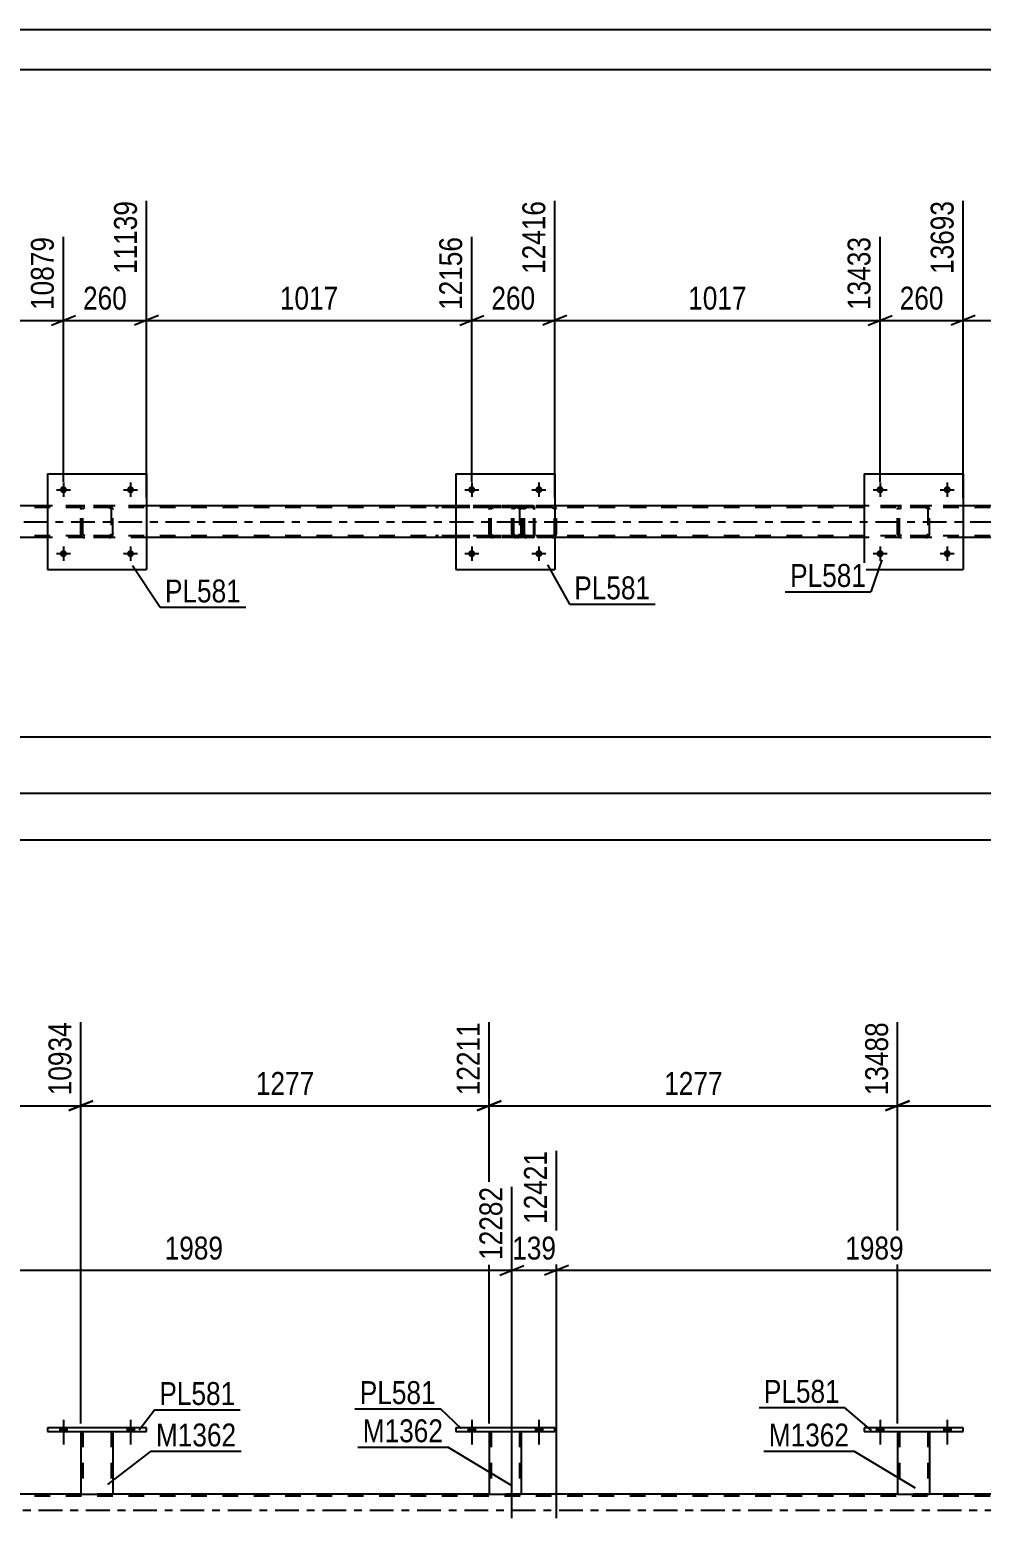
# Model space of a CAD drawing. Header units: millimetres. Extents: x -48 to 793, y -409 to 185.
# Drawn here: x 431 to 550, y -1 to 185.1 of the extents above; entities that cross this region are included whole.
import ezdxf

# ---------------------------------------------------------------- set-up
doc = ezdxf.new("R2010")
doc.units = ezdxf.units.MM
doc.linetypes.add('DXK_LINE_DOT2', pattern=[3.9198, 1.9599, -1.9599])
doc.linetypes.add('DXK_LINE_DOT3', pattern=[5.9187, 2.979, -0.9799, 0.9799, -0.9799])
doc.styles.add('Arial Narrow', font='ARIALN.TTF', dxfattribs={"height": 0.2})

# ---------------------------------------------------------------- blocks, each defined once
blk = doc.blocks.new('Unknown-122568784-1133 - 17325')
at = {"color": 5, "linetype": 'Continuous'}
for p, q in [((793.49, 185.13), (-47.51, 185.13)), ((788.49, 180.13), (-42.51, 180.13))]:
    blk.add_line(p, q, dxfattribs=at)
blk = doc.blocks.new('Part-122568784-3938 - 3869')
at = {"color": 7, "linetype": 'DXK_LINE_DOT2'}
for p, q in [((539.53, 125.14), (539.57, 125.32)), ((539.57, 125.32), (539.53, 125.14)), ((539.53, 122.1), (539.53, 125.14)), ((539.77, 125.14), (539.79, 125.23)), ((539.77, 122.1), (539.77, 125.14)), ((539.79, 125.23), (539.84, 125.31)), ((539.83, 125.58), (540.01, 125.62)), ((540.01, 125.62), (539.83, 125.58)), ((539.84, 125.31), (539.92, 125.36)), ((539.92, 125.36), (540.01, 125.38)), ((543.05, 125.62), (540.01, 125.62)), ((543.05, 125.38), (540.01, 125.38)), ((543.05, 125.62), (543.23, 125.58)), ((543.23, 125.58), (543.05, 125.62)), ((543.05, 125.38), (543.14, 125.36)), ((543.14, 125.36), (543.22, 125.31)), ((543.22, 125.31), (543.27, 125.23)), ((543.27, 125.23), (543.29, 125.14)), ((543.29, 125.14), (543.29, 122.1)), ((543.49, 125.32), (543.53, 125.14)), ((543.53, 125.14), (543.49, 125.32)), ((543.53, 122.1), (543.53, 125.14)), ((539.57, 121.92), (539.53, 122.1)), ((539.53, 122.1), (539.57, 121.92)), ((539.79, 122.01), (539.77, 122.1)), ((539.84, 121.93), (539.79, 122.01)), ((540.01, 121.62), (539.83, 121.66)), ((539.83, 121.66), (540.01, 121.62)), ((539.92, 121.88), (539.84, 121.93)), ((540.01, 121.86), (539.92, 121.88)), ((543.05, 121.86), (540.01, 121.86)), ((543.05, 121.62), (540.01, 121.62)), ((543.14, 121.88), (543.05, 121.86)), ((543.23, 121.66), (543.05, 121.62)), ((543.05, 121.62), (543.23, 121.66)), ((543.22, 121.93), (543.14, 121.88)), ((543.27, 122.01), (543.22, 121.93)), ((543.29, 122.1), (543.27, 122.01)), ((543.53, 122.1), (543.49, 121.92)), ((543.49, 121.92), (543.53, 122.1))]:
    blk.add_line(p, q, dxfattribs=at)
at = {"color": 7, "linetype": 'DXK_LINE_DOT3'}
blk.add_line((541.53, 123.62), (541.53, 123.62), dxfattribs=at)
at = {"color": 7, "linetype": 'DXK_LINE_DOT2'}
for centre, start, end in [((540.01, 125.14), 112.5, 157.5), ((540.01, 125.14), 112.5, 157.5), ((543.05, 125.14), 22.5, 67.5), ((543.05, 125.14), 22.5, 67.5), ((540.01, 122.1), 202.5, 247.5), ((540.01, 122.1), 202.5, 247.5), ((543.05, 122.1), 292.5, 337.5), ((543.05, 122.1), 292.5, 337.5)]:
    blk.add_arc(centre, 0.48, start, end, dxfattribs=at)
blk = doc.blocks.new('Part-122568784-4022 - 3869')
at = {"color": 7, "linetype": 'DXK_LINE_DOT2'}
for p, q in [((700.07, 125.38), (57.33, 125.38)), ((700.07, 125.62), (75.61, 125.62)), ((445.57, 125.62), (433.17, 125.62)), ((496.65, 125.62), (484.25, 125.62)), ((547.73, 125.62), (535.33, 125.62)), ((700.07, 121.86), (57.33, 121.86)), ((445.57, 121.62), (433.17, 121.62)), ((496.65, 121.62), (484.25, 121.62)), ((547.73, 121.62), (535.33, 121.62))]:
    blk.add_line(p, q, dxfattribs=at)
at = {"color": 2, "linetype": 'Continuous'}
for p, q in [((433.17, 125.62), (394.49, 125.62)), ((484.25, 125.62), (445.57, 125.62)), ((535.33, 125.62), (496.65, 125.62)), ((576.3, 125.62), (547.73, 125.62)), ((433.17, 121.62), (394.49, 121.62)), ((484.25, 121.62), (445.57, 121.62)), ((535.33, 121.62), (496.65, 121.62)), ((576.45, 121.62), (547.73, 121.62))]:
    blk.add_line(p, q, dxfattribs=at)
at = {"color": 7, "linetype": 'DXK_LINE_DOT3'}
blk.add_line((57.33, 123.62), (700.07, 123.62), dxfattribs=at)
blk = doc.blocks.new('Part-122568784-4059 - 3869')
at = {"color": 7, "linetype": 'DXK_LINE_DOT2'}
for p, q in [((437.37, 125.14), (437.41, 125.32)), ((437.41, 125.32), (437.37, 125.14)), ((437.37, 122.1), (437.37, 125.14)), ((437.61, 125.14), (437.63, 125.23)), ((437.61, 122.1), (437.61, 125.14)), ((437.63, 125.23), (437.68, 125.31)), ((437.67, 125.58), (437.85, 125.62)), ((437.85, 125.62), (437.67, 125.58)), ((437.68, 125.31), (437.76, 125.36)), ((437.76, 125.36), (437.85, 125.38)), ((440.89, 125.62), (437.85, 125.62)), ((440.89, 125.38), (437.85, 125.38)), ((440.89, 125.62), (441.07, 125.58)), ((441.07, 125.58), (440.89, 125.62)), ((440.89, 125.38), (440.98, 125.36)), ((440.98, 125.36), (441.06, 125.31)), ((441.06, 125.31), (441.11, 125.23)), ((441.11, 125.23), (441.13, 125.14)), ((441.13, 125.14), (441.13, 122.1)), ((441.33, 125.32), (441.37, 125.14)), ((441.37, 125.14), (441.33, 125.32)), ((441.37, 122.1), (441.37, 125.14)), ((437.41, 121.92), (437.37, 122.1)), ((437.37, 122.1), (437.41, 121.92)), ((437.63, 122.01), (437.61, 122.1)), ((437.68, 121.93), (437.63, 122.01)), ((437.85, 121.62), (437.67, 121.66)), ((437.67, 121.66), (437.85, 121.62)), ((437.76, 121.88), (437.68, 121.93)), ((437.85, 121.86), (437.76, 121.88)), ((440.89, 121.86), (437.85, 121.86)), ((440.89, 121.62), (437.85, 121.62)), ((440.98, 121.88), (440.89, 121.86)), ((441.07, 121.66), (440.89, 121.62)), ((440.89, 121.62), (441.07, 121.66)), ((441.06, 121.93), (440.98, 121.88)), ((441.11, 122.01), (441.06, 121.93)), ((441.13, 122.1), (441.11, 122.01)), ((441.37, 122.1), (441.33, 121.92)), ((441.33, 121.92), (441.37, 122.1))]:
    blk.add_line(p, q, dxfattribs=at)
at = {"color": 7, "linetype": 'DXK_LINE_DOT3'}
blk.add_line((439.37, 123.62), (439.37, 123.62), dxfattribs=at)
at = {"color": 7, "linetype": 'DXK_LINE_DOT2'}
for centre, start, end in [((437.85, 125.14), 112.5, 157.5), ((437.85, 125.14), 112.5, 157.5), ((440.89, 125.14), 22.5, 67.5), ((440.89, 125.14), 22.5, 67.5), ((437.85, 122.1), 202.5, 247.5), ((437.85, 122.1), 202.5, 247.5), ((440.89, 122.1), 292.5, 337.5), ((440.89, 122.1), 292.5, 337.5)]:
    blk.add_arc(centre, 0.48, start, end, dxfattribs=at)
blk = doc.blocks.new('Part-122568784-3993 - 3869')
at = {"color": 7, "linetype": 'DXK_LINE_DOT2'}
for p, q in [((493.87, 125.62), (481.72, 125.62)), ((493.87, 125.38), (481.72, 125.38)), ((491.32, 125.32), (491.28, 125.14)), ((491.28, 122.1), (491.28, 125.14)), ((491.53, 125.14), (491.55, 125.23)), ((491.53, 122.1), (491.53, 125.14)), ((491.55, 125.23), (491.6, 125.31)), ((491.78, 125.62), (491.59, 125.58)), ((491.6, 125.31), (491.69, 125.36)), ((491.69, 125.36), (491.78, 125.38)), ((492.6, 125.38), (492.6, 125.62)), ((493.98, 125.58), (493.87, 125.62)), ((493.87, 125.38), (493.92, 125.36)), ((493.92, 125.36), (493.97, 125.31)), ((493.97, 125.31), (494, 125.23)), ((494.06, 125.48), (493.98, 125.58)), ((494, 125.23), (494.01, 125.14)), ((494.01, 122.1), (494.01, 125.14)), ((494.12, 125.32), (494.06, 125.48)), ((494.14, 125.14), (494.12, 125.32)), ((494.14, 122.1), (494.14, 125.14)), ((493.87, 121.86), (481.72, 121.86)), ((493.87, 121.62), (481.72, 121.62)), ((491.28, 122.1), (491.32, 121.92)), ((491.55, 122.01), (491.53, 122.1)), ((491.6, 121.93), (491.55, 122.01)), ((491.59, 121.66), (491.78, 121.62)), ((491.69, 121.88), (491.6, 121.93)), ((491.78, 121.86), (491.69, 121.88)), ((492.6, 121.62), (492.6, 121.86)), ((493.92, 121.88), (493.87, 121.86)), ((493.87, 121.62), (493.98, 121.66)), ((493.97, 121.93), (493.92, 121.88)), ((494, 122.01), (493.97, 121.93)), ((493.98, 121.66), (494.06, 121.76)), ((494.01, 122.1), (494, 122.01)), ((494.06, 121.76), (494.12, 121.92)), ((494.12, 121.92), (494.14, 122.1))]:
    blk.add_line(p, q, dxfattribs=at)
for centre, start, end in [((491.77, 125.13), 111.1941, 156.1506), ((491.77, 122.12), 203.8494, 248.8059)]:
    blk.add_arc(centre, 0.492, start, end, dxfattribs=at)
blk = doc.blocks.new('Part-122568784-4032 - 3869')
at = {"color": 7, "linetype": 'DXK_LINE_DOT2'}
for p, q in [((492.64, 125.32), (492.6, 125.14)), ((492.6, 122.1), (492.6, 125.14)), ((492.85, 125.14), (492.87, 125.23)), ((492.85, 122.1), (492.85, 125.14)), ((492.87, 125.23), (492.93, 125.31)), ((493.11, 125.62), (492.91, 125.58)), ((492.93, 125.31), (493.01, 125.36)), ((493.01, 125.36), (493.11, 125.38)), ((508.1, 125.62), (493.11, 125.62)), ((508.1, 125.38), (493.11, 125.38)), ((496.54, 125.58), (496.34, 125.62)), ((496.34, 125.38), (496.44, 125.36)), ((496.44, 125.36), (496.52, 125.31)), ((496.52, 125.31), (496.58, 125.23)), ((496.58, 125.23), (496.6, 125.14)), ((496.6, 122.1), (496.6, 125.14)), ((496.82, 125.31), (496.81, 125.32)), ((496.85, 125.14), (496.82, 125.31)), ((496.85, 122.1), (496.85, 125.14)), ((492.6, 122.1), (492.64, 121.92)), ((492.87, 122.01), (492.85, 122.1)), ((492.93, 121.93), (492.87, 122.01)), ((492.91, 121.66), (493.11, 121.62)), ((493.01, 121.88), (492.93, 121.93)), ((493.11, 121.86), (493.01, 121.88)), ((508.1, 121.86), (493.11, 121.86)), ((508.1, 121.62), (493.11, 121.62)), ((496.44, 121.88), (496.34, 121.86)), ((496.34, 121.62), (496.54, 121.66)), ((496.52, 121.93), (496.44, 121.88)), ((496.58, 122.01), (496.52, 121.93)), ((496.6, 122.1), (496.58, 122.01)), ((496.81, 121.92), (496.83, 122.01)), ((496.83, 122.01), (496.85, 122.1))]:
    blk.add_line(p, q, dxfattribs=at)
for centre, start, end in [((493.09, 125.12), 110.7583, 155.68), ((496.36, 125.12), 24.32, 69.2417), ((493.09, 122.12), 204.32, 249.2417), ((496.36, 122.12), 290.7583, 335.68)]:
    blk.add_arc(centre, 0.496, start, end, dxfattribs=at)
blk = doc.blocks.new('Part-122568784-4064 - 3869')
at = {"color": 2, "linetype": 'Continuous'}
for p, q in [((433.17, 129.62), (433.17, 117.62)), ((433.17, 129.62), (445.57, 129.62)), ((445.57, 129.62), (445.57, 117.62)), ((433.17, 117.62), (445.57, 117.62))]:
    blk.add_line(p, q, dxfattribs=at)
blk = doc.blocks.new('Part-122568784-4065 - 3869')
at = {"color": 7, "linetype": 'DXK_LINE_DOT2'}
for p, q in [((488.45, 125.14), (488.49, 125.32)), ((488.49, 125.32), (488.45, 125.14)), ((488.45, 122.1), (488.45, 125.14)), ((488.69, 125.14), (488.71, 125.23)), ((488.69, 122.1), (488.69, 125.14)), ((488.71, 125.23), (488.76, 125.31)), ((488.75, 125.58), (488.93, 125.62)), ((488.93, 125.62), (488.75, 125.58)), ((488.76, 125.31), (488.84, 125.36)), ((488.84, 125.36), (488.93, 125.38)), ((491.97, 125.62), (488.93, 125.62)), ((491.97, 125.38), (488.93, 125.38)), ((491.97, 125.62), (492.15, 125.58)), ((492.15, 125.58), (491.97, 125.62)), ((491.97, 125.38), (492.06, 125.36)), ((492.06, 125.36), (492.14, 125.31)), ((492.14, 125.31), (492.19, 125.23)), ((492.19, 125.23), (492.21, 125.14)), ((492.21, 125.14), (492.21, 122.1)), ((492.41, 125.32), (492.45, 125.14)), ((492.45, 125.14), (492.41, 125.32)), ((492.45, 122.1), (492.45, 125.14)), ((488.49, 121.92), (488.45, 122.1)), ((488.45, 122.1), (488.49, 121.92)), ((488.71, 122.01), (488.69, 122.1)), ((488.76, 121.93), (488.71, 122.01)), ((488.93, 121.62), (488.75, 121.66)), ((488.75, 121.66), (488.93, 121.62)), ((488.84, 121.88), (488.76, 121.93)), ((488.93, 121.86), (488.84, 121.88)), ((491.97, 121.86), (488.93, 121.86)), ((491.97, 121.62), (488.93, 121.62)), ((492.06, 121.88), (491.97, 121.86)), ((492.15, 121.66), (491.97, 121.62)), ((491.97, 121.62), (492.15, 121.66)), ((492.14, 121.93), (492.06, 121.88)), ((492.19, 122.01), (492.14, 121.93)), ((492.21, 122.1), (492.19, 122.01)), ((492.45, 122.1), (492.41, 121.92)), ((492.41, 121.92), (492.45, 122.1))]:
    blk.add_line(p, q, dxfattribs=at)
at = {"color": 7, "linetype": 'DXK_LINE_DOT3'}
blk.add_line((490.45, 123.62), (490.45, 123.62), dxfattribs=at)
at = {"color": 7, "linetype": 'DXK_LINE_DOT2'}
for centre, start, end in [((488.93, 125.14), 112.5, 157.5), ((488.93, 125.14), 112.5, 157.5), ((491.97, 125.14), 22.5, 67.5), ((491.97, 125.14), 22.5, 67.5), ((488.93, 122.1), 202.5, 247.5), ((488.93, 122.1), 202.5, 247.5), ((491.97, 122.1), 292.5, 337.5), ((491.97, 122.1), 292.5, 337.5)]:
    blk.add_arc(centre, 0.48, start, end, dxfattribs=at)
blk = doc.blocks.new('Part-122568784-4070 - 3869')
at = {"color": 2, "linetype": 'Continuous'}
for p, q in [((484.25, 129.62), (484.25, 117.62)), ((484.25, 129.62), (496.65, 129.62)), ((496.65, 129.62), (496.65, 117.62)), ((484.25, 117.62), (496.65, 117.62))]:
    blk.add_line(p, q, dxfattribs=at)
blk = doc.blocks.new('Bolt-122568784-4153 - 3869')
at = {"linetype": 'Continuous'}
for points in [[(486.69, 119.62, -1), (485.81, 119.62, -1)], [(495.09, 119.62, -1), (494.21, 119.62, -1)]]:
    blk.add_hatch(color=1, dxfattribs=at).paths.add_polyline_path(points)
at = {"color": 1, "linetype": 'Continuous'}
for p, q in [((485.37, 119.62), (487.13, 119.62)), ((486.25, 120.5), (486.25, 118.74)), ((493.77, 119.62), (495.53, 119.62)), ((494.65, 120.5), (494.65, 118.74))]:
    blk.add_line(p, q, dxfattribs=at)
blk = doc.blocks.new('Part-122568784-4083 - 3869')
at = {"color": 2, "linetype": 'Continuous'}
for p, q in [((535.33, 129.62), (535.33, 117.62)), ((535.33, 129.62), (547.73, 129.62)), ((547.73, 129.62), (547.73, 117.62)), ((535.33, 117.62), (547.73, 117.62))]:
    blk.add_line(p, q, dxfattribs=at)
blk = doc.blocks.new('Bolt-122568784-4109 - 3869')
at = {"linetype": 'Continuous'}
for points in [[(435.61, 119.62, -1), (434.73, 119.62, -1)], [(444.01, 119.62, -1), (443.13, 119.62, -1)]]:
    blk.add_hatch(color=1, dxfattribs=at).paths.add_polyline_path(points)
at = {"color": 1, "linetype": 'Continuous'}
for p, q in [((434.29, 119.62), (436.05, 119.62)), ((435.17, 120.5), (435.17, 118.74)), ((442.69, 119.62), (444.45, 119.62)), ((443.57, 120.5), (443.57, 118.74))]:
    blk.add_line(p, q, dxfattribs=at)
blk = doc.blocks.new('Bolt-122568784-4110 - 3869')
at = {"linetype": 'Continuous'}
for points in [[(435.61, 127.62, -1), (434.73, 127.62, -1)], [(444.01, 127.62, -1), (443.13, 127.62, -1)]]:
    blk.add_hatch(color=1, dxfattribs=at).paths.add_polyline_path(points)
at = {"color": 1, "linetype": 'Continuous'}
for p, q in [((435.17, 128.5), (435.17, 126.74)), ((443.57, 128.5), (443.57, 126.74)), ((434.29, 127.62), (436.05, 127.62)), ((442.69, 127.62), (444.45, 127.62))]:
    blk.add_line(p, q, dxfattribs=at)
blk = doc.blocks.new('Bolt-122568784-4142 - 3869')
at = {"linetype": 'Continuous'}
for points in [[(486.69, 127.62, -1), (485.81, 127.62, -1)], [(495.09, 127.62, -1), (494.21, 127.62, -1)]]:
    blk.add_hatch(color=1, dxfattribs=at).paths.add_polyline_path(points)
at = {"color": 1, "linetype": 'Continuous'}
for p, q in [((486.25, 128.5), (486.25, 126.74)), ((494.65, 128.5), (494.65, 126.74)), ((485.37, 127.62), (487.13, 127.62)), ((493.77, 127.62), (495.53, 127.62))]:
    blk.add_line(p, q, dxfattribs=at)
blk = doc.blocks.new('Bolt-122568784-4143 - 3869')
at = {"linetype": 'Continuous'}
for points in [[(537.77, 119.62, -1), (536.89, 119.62, -1)], [(546.17, 119.62, -1), (545.29, 119.62, -1)]]:
    blk.add_hatch(color=1, dxfattribs=at).paths.add_polyline_path(points)
at = {"color": 1, "linetype": 'Continuous'}
for p, q in [((536.45, 119.62), (538.21, 119.62)), ((537.33, 120.5), (537.33, 118.74)), ((544.85, 119.62), (546.61, 119.62)), ((545.73, 120.5), (545.73, 118.74))]:
    blk.add_line(p, q, dxfattribs=at)
blk = doc.blocks.new('Bolt-122568784-4144 - 3869')
at = {"linetype": 'Continuous'}
for points in [[(537.77, 127.62, -1), (536.89, 127.62, -1)], [(546.17, 127.62, -1), (545.29, 127.62, -1)]]:
    blk.add_hatch(color=1, dxfattribs=at).paths.add_polyline_path(points)
at = {"color": 1, "linetype": 'Continuous'}
for p, q in [((537.33, 128.5), (537.33, 126.74)), ((545.73, 128.5), (545.73, 126.74)), ((536.45, 127.62), (538.21, 127.62)), ((544.85, 127.62), (546.61, 127.62))]:
    blk.add_line(p, q, dxfattribs=at)
blk = doc.blocks.new('Bolt-122568784-5438 - 5055')
at = {"linetype": 'Continuous'}
for points in [[(485.81, 9.84), (486.69, 9.84), (486.69, 10.32), (485.81, 10.32)], [(494.21, 9.84), (495.09, 9.84), (495.09, 10.32), (494.21, 10.32)]]:
    blk.add_hatch(color=1, dxfattribs=at).paths.add_polyline_path(points)
at = {"color": 1, "linetype": 'Continuous'}
for p, q in [((486.25, 11.32), (486.25, 8.2)), ((494.65, 11.32), (494.65, 8.2)), ((485.81, 10.32), (485.81, 9.84)), ((486.69, 10.32), (486.69, 9.84)), ((494.21, 10.32), (494.21, 9.84)), ((495.09, 10.32), (495.09, 9.84))]:
    blk.add_line(p, q, dxfattribs=at)
blk = doc.blocks.new('Part-122568784-5390 - 5055')
at = {"color": 2, "linetype": 'Continuous'}
for p, q in [((433.17, 10.32), (433.17, 9.84)), ((445.57, 10.32), (433.17, 10.32)), ((433.17, 9.84), (445.57, 9.84)), ((445.57, 9.84), (445.57, 10.32))]:
    blk.add_line(p, q, dxfattribs=at)
blk = doc.blocks.new('Part-122568784-5289 - 5055')
at = {"color": 2, "linetype": 'Continuous'}
for p, q in [((437.37, 2), (390.29, 2)), ((488.45, 2), (441.37, 2)), ((539.53, 2), (492.45, 2)), ((576.45, 2), (543.53, 2))]:
    blk.add_line(p, q, dxfattribs=at)
at = {"color": 7, "linetype": 'DXK_LINE_DOT2'}
for p, q in [((441.37, 2), (437.37, 2)), ((492.45, 2), (488.45, 2)), ((543.53, 2), (539.53, 2)), ((700.07, 1.76), (0, 1.76))]:
    blk.add_line(p, q, dxfattribs=at)
at = {"color": 7, "linetype": 'DXK_LINE_DOT3'}
blk.add_line((0, 0), (700.07, 0), dxfattribs=at)
blk = doc.blocks.new('Bolt-122568784-5478 - 5055')
at = {"linetype": 'Continuous'}
for points in [[(536.89, 9.84), (537.77, 9.84), (537.77, 10.32), (536.89, 10.32)], [(545.29, 9.84), (546.17, 9.84), (546.17, 10.32), (545.29, 10.32)]]:
    blk.add_hatch(color=1, dxfattribs=at).paths.add_polyline_path(points)
at = {"color": 1, "linetype": 'Continuous'}
for p, q in [((537.33, 11.32), (537.33, 8.2)), ((545.73, 11.32), (545.73, 8.2)), ((536.89, 10.32), (536.89, 9.84)), ((537.77, 10.32), (537.77, 9.84)), ((545.29, 10.32), (545.29, 9.84)), ((546.17, 10.32), (546.17, 9.84))]:
    blk.add_line(p, q, dxfattribs=at)
blk = doc.blocks.new('Part-122568784-5385 - 5055')
at = {"color": 2, "linetype": 'Continuous'}
for p, q in [((437.37, 9.84), (437.37, 2)), ((441.37, 9.84), (441.37, 2)), ((437.37, 2), (441.37, 2))]:
    blk.add_line(p, q, dxfattribs=at)
at = {"color": 7, "linetype": 'DXK_LINE_DOT2'}
for p, q in [((437.37, 9.84), (441.37, 9.84)), ((437.37, 9.84), (437.37, 9.84)), ((437.37, 9.84), (437.37, 9.84)), ((437.61, 9.84), (437.61, 2)), ((441.13, 9.84), (441.13, 2)), ((441.37, 9.84), (441.37, 9.84)), ((441.37, 9.84), (441.37, 9.84)), ((441.07, 2), (441.11, 2)), ((441.07, 2), (441.11, 2)), ((441.11, 2), (441.13, 2)), ((441.11, 2), (441.13, 2))]:
    blk.add_line(p, q, dxfattribs=at)
blk = doc.blocks.new('Bolt-122568784-5436 - 5055')
at = {"linetype": 'Continuous'}
for points in [[(434.73, 9.84), (435.61, 9.84), (435.61, 10.32), (434.73, 10.32)], [(443.13, 9.84), (444.01, 9.84), (444.01, 10.32), (443.13, 10.32)]]:
    blk.add_hatch(color=1, dxfattribs=at).paths.add_polyline_path(points)
at = {"color": 1, "linetype": 'Continuous'}
for p, q in [((435.17, 11.32), (435.17, 8.2)), ((443.57, 11.32), (443.57, 8.2)), ((434.73, 10.32), (434.73, 9.84)), ((435.61, 10.32), (435.61, 9.84)), ((443.13, 10.32), (443.13, 9.84)), ((444.01, 10.32), (444.01, 9.84))]:
    blk.add_line(p, q, dxfattribs=at)
blk = doc.blocks.new('Bolt-122568784-5437 - 5055')
at = {"linetype": 'Continuous'}
for points in [[(434.73, 9.84), (435.61, 9.84), (435.61, 10.32), (434.73, 10.32)], [(443.13, 9.84), (444.01, 9.84), (444.01, 10.32), (443.13, 10.32)]]:
    blk.add_hatch(color=1, dxfattribs=at).paths.add_polyline_path(points)
at = {"color": 1, "linetype": 'Continuous'}
for p, q in [((435.17, 11.32), (435.17, 8.2)), ((443.57, 11.32), (443.57, 8.2)), ((434.73, 10.32), (434.73, 9.84)), ((435.61, 10.32), (435.61, 9.84)), ((443.13, 10.32), (443.13, 9.84)), ((444.01, 10.32), (444.01, 9.84))]:
    blk.add_line(p, q, dxfattribs=at)
blk = doc.blocks.new('Part-122568784-5444 - 5055')
at = {"color": 2, "linetype": 'Continuous'}
for p, q in [((488.45, 9.84), (488.45, 2)), ((492.45, 9.84), (492.45, 2)), ((488.45, 2), (492.45, 2))]:
    blk.add_line(p, q, dxfattribs=at)
at = {"color": 7, "linetype": 'DXK_LINE_DOT2'}
for p, q in [((488.45, 9.84), (492.45, 9.84)), ((488.45, 9.84), (488.45, 9.84)), ((488.45, 9.84), (488.45, 9.84)), ((488.69, 9.84), (488.69, 2)), ((492.21, 9.84), (492.21, 2)), ((492.45, 9.84), (492.45, 9.84)), ((492.45, 9.84), (492.45, 9.84)), ((492.15, 2), (492.19, 2)), ((492.15, 2), (492.19, 2)), ((492.19, 2), (492.21, 2)), ((492.19, 2), (492.21, 2))]:
    blk.add_line(p, q, dxfattribs=at)
blk = doc.blocks.new('Part-122568784-5449 - 5055')
at = {"color": 2, "linetype": 'Continuous'}
for p, q in [((484.25, 10.32), (484.25, 9.84)), ((496.65, 10.32), (484.25, 10.32)), ((484.25, 9.84), (496.65, 9.84)), ((496.65, 9.84), (496.65, 10.32))]:
    blk.add_line(p, q, dxfattribs=at)
blk = doc.blocks.new('Part-122568784-5459 - 5055')
at = {"color": 2, "linetype": 'Continuous'}
for p, q in [((539.53, 9.84), (539.53, 2)), ((543.53, 9.84), (543.53, 2)), ((539.53, 2), (543.53, 2))]:
    blk.add_line(p, q, dxfattribs=at)
at = {"color": 7, "linetype": 'DXK_LINE_DOT2'}
for p, q in [((539.53, 9.84), (543.53, 9.84)), ((539.53, 9.84), (539.53, 9.84)), ((539.53, 9.84), (539.53, 9.84)), ((539.77, 9.84), (539.77, 2)), ((543.29, 9.84), (543.29, 2)), ((543.53, 9.84), (543.53, 9.84)), ((543.53, 9.84), (543.53, 9.84)), ((543.23, 2), (543.27, 2)), ((543.23, 2), (543.27, 2)), ((543.27, 2), (543.29, 2)), ((543.27, 2), (543.29, 2))]:
    blk.add_line(p, q, dxfattribs=at)
blk = doc.blocks.new('Part-122568784-5464 - 5055')
at = {"color": 2, "linetype": 'Continuous'}
for p, q in [((535.33, 10.32), (535.33, 9.84)), ((547.73, 10.32), (535.33, 10.32)), ((535.33, 9.84), (547.73, 9.84)), ((547.73, 9.84), (547.73, 10.32))]:
    blk.add_line(p, q, dxfattribs=at)
blk = doc.blocks.new('Bolt-122568784-5477 - 5055')
at = {"linetype": 'Continuous'}
for points in [[(485.81, 9.84), (486.69, 9.84), (486.69, 10.32), (485.81, 10.32)], [(494.21, 9.84), (495.09, 9.84), (495.09, 10.32), (494.21, 10.32)]]:
    blk.add_hatch(color=1, dxfattribs=at).paths.add_polyline_path(points)
at = {"color": 1, "linetype": 'Continuous'}
for p, q in [((486.25, 11.32), (486.25, 8.2)), ((494.65, 11.32), (494.65, 8.2)), ((485.81, 10.32), (485.81, 9.84)), ((486.69, 10.32), (486.69, 9.84)), ((494.21, 10.32), (494.21, 9.84)), ((495.09, 10.32), (495.09, 9.84))]:
    blk.add_line(p, q, dxfattribs=at)
blk = doc.blocks.new('Bolt-122568784-5479 - 5055')
at = {"linetype": 'Continuous'}
for points in [[(536.89, 9.84), (537.77, 9.84), (537.77, 10.32), (536.89, 10.32)], [(545.29, 9.84), (546.17, 9.84), (546.17, 10.32), (545.29, 10.32)]]:
    blk.add_hatch(color=1, dxfattribs=at).paths.add_polyline_path(points)
at = {"color": 1, "linetype": 'Continuous'}
for p, q in [((537.33, 11.32), (537.33, 8.2)), ((545.73, 11.32), (545.73, 8.2)), ((536.89, 10.32), (536.89, 9.84)), ((537.77, 10.32), (537.77, 9.84)), ((545.29, 10.32), (545.29, 9.84)), ((546.17, 10.32), (546.17, 9.84))]:
    blk.add_line(p, q, dxfattribs=at)
blk = doc.blocks.new('StraightDimension-122568784-12251 - 3869')
at = {"color": 7, "linetype": 'Continuous'}
for p, q in [((445.57, 126.62), (445.57, 163.73)), ((486.25, 128.62), (486.25, 159.23)), ((447.07, 149.39), (444.07, 148.19)), ((484.75, 148.19), (487.75, 149.39)), ((445.57, 148.79), (486.25, 148.79))]:
    blk.add_line(p, q, dxfattribs=at)
at = {"color": 0, "linetype": 'Continuous'}
blk.add_wipeout([(485.65, 159.83), (481.45, 159.83), (481.45, 149.49), (485.65, 149.49)], dxfattribs=at)
at = {"color": 0}
blk.add_wipeout([(470.17, 149.54), (470.17, 153.74), (461.65, 153.74), (461.65, 149.54)], dxfattribs=at)
at = {"color": 3, "linetype": 'Continuous', "style": 'Arial Narrow'}
blk.add_text('12156', height=2.863, rotation=90.0002, dxfattribs=at).set_placement((485.05, 150.09))
at = {"color": 3, "style": 'Arial Narrow'}
blk.add_text('1017', height=2.863, dxfattribs=at).set_placement((462.25, 150.14))
blk = doc.blocks.new('StraightDimension-122568784-4487 - 3869')
at = {"color": 7, "linetype": 'Continuous'}
blk.add_line((14.77, 83.85), (700.71, 83.85), dxfattribs=at)
blk = doc.blocks.new('StraightDimension-122568784-12252 - 3869')
at = {"color": 7, "linetype": 'Continuous'}
for p, q in [((445.57, 126.62), (445.57, 163.73)), ((435.17, 128.62), (435.17, 159.23)), ((433.67, 148.19), (436.67, 149.39)), ((447.07, 149.39), (444.07, 148.19)), ((435.17, 148.79), (445.57, 148.79))]:
    blk.add_line(p, q, dxfattribs=at)
at = {"color": 0}
blk.add_wipeout([(443.71, 149.54), (443.71, 153.74), (437.03, 153.74), (437.03, 149.54)], dxfattribs=at)
at = {"color": 3, "style": 'Arial Narrow'}
blk.add_text('260', height=2.863, dxfattribs=at).set_placement((437.63, 150.14))
at = {"color": 0, "linetype": 'Continuous'}
blk.add_wipeout([(444.97, 164.33), (440.77, 164.33), (440.77, 153.99), (444.97, 153.99)], dxfattribs=at)
at = {"color": 3, "linetype": 'Continuous', "style": 'Arial Narrow'}
blk.add_text('11139', height=2.863, rotation=90.0002, dxfattribs=at).set_placement((444.37, 154.59))
blk = doc.blocks.new('StraightDimension-122568784-12248 - 3869')
at = {"color": 7, "linetype": 'Continuous'}
for p, q in [((547.73, 126.62), (547.73, 163.73)), ((537.33, 128.62), (537.33, 159.23)), ((535.83, 148.19), (538.83, 149.39)), ((549.23, 149.39), (546.23, 148.19)), ((537.33, 148.79), (547.73, 148.79))]:
    blk.add_line(p, q, dxfattribs=at)
at = {"color": 0}
blk.add_wipeout([(545.87, 149.54), (545.87, 153.74), (539.19, 153.74), (539.19, 149.54)], dxfattribs=at)
at = {"color": 3, "style": 'Arial Narrow'}
blk.add_text('260', height=2.863, dxfattribs=at).set_placement((539.79, 150.14))
at = {"color": 0, "linetype": 'Continuous'}
blk.add_wipeout([(547.13, 164.33), (542.93, 164.33), (542.93, 153.99), (547.13, 153.99)], dxfattribs=at)
at = {"color": 3, "linetype": 'Continuous', "style": 'Arial Narrow'}
blk.add_text('13693', height=2.863, rotation=90.0002, dxfattribs=at).set_placement((546.53, 154.59))
blk = doc.blocks.new('StraightDimension-122568784-4349 - 3869')
at = {"color": 7, "linetype": 'Continuous'}
blk.add_line((15.41, 96.7), (580.05, 96.7), dxfattribs=at)
blk = doc.blocks.new('StraightDimension-122568784-4508 - 3869')
at = {"color": 7, "linetype": 'Continuous'}
blk.add_line((15.41, 89.65), (700.07, 89.65), dxfattribs=at)
blk = doc.blocks.new('StraightDimension-122568784-12247 - 3869')
at = {"color": 7, "linetype": 'Continuous'}
for p, q in [((547.73, 126.62), (547.73, 163.73)), ((579.9, 131.79), (579.9, 163.73)), ((549.23, 149.39), (546.23, 148.19)), ((578.4, 148.19), (581.4, 149.39)), ((547.73, 148.79), (579.9, 148.79))]:
    blk.add_line(p, q, dxfattribs=at)
at = {"color": 0, "linetype": 'Continuous'}
blk.add_wipeout([(579.3, 164.33), (575.1, 164.33), (575.1, 153.99), (579.3, 153.99)], dxfattribs=at)
at = {"color": 0}
blk.add_wipeout([(567.16, 149.54), (567.16, 153.74), (560.48, 153.74), (560.48, 149.54)], dxfattribs=at)
at = {"color": 3, "linetype": 'Continuous', "style": 'Arial Narrow'}
blk.add_text('14498', height=2.863, rotation=90.0002, dxfattribs=at).set_placement((578.7, 154.59))
at = {"color": 3, "style": 'Arial Narrow'}
blk.add_text('804', height=2.863, dxfattribs=at).set_placement((561.08, 150.14))
blk = doc.blocks.new('StraightDimension-122568784-12249 - 3869')
at = {"color": 7, "linetype": 'Continuous'}
for p, q in [((496.65, 126.62), (496.65, 163.73)), ((537.33, 128.62), (537.33, 159.23)), ((498.15, 149.39), (495.15, 148.19)), ((535.83, 148.19), (538.83, 149.39)), ((496.65, 148.79), (537.33, 148.79))]:
    blk.add_line(p, q, dxfattribs=at)
at = {"color": 0, "linetype": 'Continuous'}
blk.add_wipeout([(536.73, 159.83), (532.53, 159.83), (532.53, 149.49), (536.73, 149.49)], dxfattribs=at)
at = {"color": 0}
blk.add_wipeout([(521.25, 149.54), (521.25, 153.74), (512.73, 153.74), (512.73, 149.54)], dxfattribs=at)
at = {"color": 3, "linetype": 'Continuous', "style": 'Arial Narrow'}
blk.add_text('13433', height=2.863, rotation=90.0002, dxfattribs=at).set_placement((536.13, 150.09))
at = {"color": 3, "style": 'Arial Narrow'}
blk.add_text('1017', height=2.863, dxfattribs=at).set_placement((513.33, 150.14))
blk = doc.blocks.new('StraightDimension-122568784-12250 - 3869')
at = {"color": 7, "linetype": 'Continuous'}
for p, q in [((496.65, 126.62), (496.65, 163.73)), ((486.25, 128.62), (486.25, 159.23)), ((484.75, 148.19), (487.75, 149.39)), ((498.15, 149.39), (495.15, 148.19)), ((486.25, 148.79), (496.65, 148.79))]:
    blk.add_line(p, q, dxfattribs=at)
at = {"color": 0}
blk.add_wipeout([(494.79, 149.54), (494.79, 153.74), (488.11, 153.74), (488.11, 149.54)], dxfattribs=at)
at = {"color": 3, "style": 'Arial Narrow'}
blk.add_text('260', height=2.863, dxfattribs=at).set_placement((488.71, 150.14))
at = {"color": 0, "linetype": 'Continuous'}
blk.add_wipeout([(496.05, 164.33), (491.85, 164.33), (491.85, 153.99), (496.05, 153.99)], dxfattribs=at)
at = {"color": 3, "linetype": 'Continuous', "style": 'Arial Narrow'}
blk.add_text('12416', height=2.863, rotation=90.0002, dxfattribs=at).set_placement((495.45, 154.59))
blk = doc.blocks.new('StraightDimension-122568784-12253 - 3869')
at = {"color": 7, "linetype": 'Continuous'}
for p, q in [((394.49, 126.62), (394.49, 161.91)), ((435.17, 128.62), (435.17, 159.23)), ((395.99, 149.39), (392.99, 148.19)), ((433.67, 148.19), (436.67, 149.39)), ((394.49, 148.79), (435.17, 148.79))]:
    blk.add_line(p, q, dxfattribs=at)
at = {"color": 0, "linetype": 'Continuous'}
blk.add_wipeout([(434.57, 159.83), (430.37, 159.83), (430.37, 149.49), (434.57, 149.49)], dxfattribs=at)
at = {"color": 0}
blk.add_wipeout([(419.09, 149.54), (419.09, 153.74), (410.57, 153.74), (410.57, 149.54)], dxfattribs=at)
at = {"color": 3, "linetype": 'Continuous', "style": 'Arial Narrow'}
blk.add_text('10879', height=2.863, rotation=90.0002, dxfattribs=at).set_placement((433.97, 150.09))
at = {"color": 3, "style": 'Arial Narrow'}
blk.add_text('1017', height=2.863, dxfattribs=at).set_placement((411.17, 150.14))
blk = doc.blocks.new('StraightDimension-122568784-6323 - 5055')
at = {"color": 7, "linetype": 'Continuous'}
for p, q in [((539.53, 10.84), (539.53, 61.04)), ((590.61, 10.84), (590.61, 61.04)), ((541.03, 51.19), (538.03, 49.99)), ((539.53, 50.59), (590.61, 50.59)), ((589.11, 49.99), (592.11, 51.19))]:
    blk.add_line(p, q, dxfattribs=at)
at = {"color": 0, "linetype": 'Continuous'}
blk.add_wipeout([(590.01, 61.64), (585.81, 61.64), (585.81, 51.29), (590.01, 51.29)], dxfattribs=at)
at = {"color": 0}
blk.add_wipeout([(569.33, 51.34), (569.33, 55.54), (560.81, 55.54), (560.81, 51.34)], dxfattribs=at)
at = {"color": 3, "linetype": 'Continuous', "style": 'Arial Narrow'}
blk.add_text('14765', height=2.863, rotation=90.0002, dxfattribs=at).set_placement((589.41, 51.89))
at = {"color": 3, "style": 'Arial Narrow'}
blk.add_text('1277', height=2.863, dxfattribs=at).set_placement((561.41, 51.94))
blk = doc.blocks.new('StraightDimension-122568784-6313 - 5055')
at = {"color": 7, "linetype": 'Continuous'}
for p, q in [((488.45, 10.84), (488.45, 61.04)), ((539.53, 10.84), (539.53, 61.04)), ((489.95, 51.19), (486.95, 49.99)), ((488.45, 50.59), (539.53, 50.59)), ((538.03, 49.99), (541.03, 51.19))]:
    blk.add_line(p, q, dxfattribs=at)
at = {"color": 0, "linetype": 'Continuous'}
blk.add_wipeout([(538.93, 61.63), (534.73, 61.63), (534.73, 51.29), (538.93, 51.29)], dxfattribs=at)
at = {"color": 0}
blk.add_wipeout([(518.25, 51.34), (518.25, 55.54), (509.73, 55.54), (509.73, 51.34)], dxfattribs=at)
at = {"color": 3, "linetype": 'Continuous', "style": 'Arial Narrow'}
blk.add_text('13488', height=2.863, rotation=90.0002, dxfattribs=at).set_placement((538.33, 51.89))
at = {"color": 3, "style": 'Arial Narrow'}
blk.add_text('1277', height=2.863, dxfattribs=at).set_placement((510.33, 51.94))
blk = doc.blocks.new('StraightDimension-122568784-6303 - 5055')
at = {"color": 7, "linetype": 'Continuous'}
for p, q in [((437.37, 10.84), (437.37, 61.03)), ((488.45, 10.84), (488.45, 61.03)), ((438.87, 51.19), (435.87, 49.99)), ((437.37, 50.59), (488.45, 50.59)), ((486.95, 49.99), (489.95, 51.19))]:
    blk.add_line(p, q, dxfattribs=at)
at = {"color": 0, "linetype": 'Continuous'}
blk.add_wipeout([(487.85, 61.63), (483.65, 61.63), (483.65, 51.29), (487.85, 51.29)], dxfattribs=at)
at = {"color": 0}
blk.add_wipeout([(467.17, 51.34), (467.17, 55.54), (458.65, 55.54), (458.65, 51.34)], dxfattribs=at)
at = {"color": 3, "linetype": 'Continuous', "style": 'Arial Narrow'}
blk.add_text('12211', height=2.863, rotation=90.0002, dxfattribs=at).set_placement((487.25, 51.89))
at = {"color": 3, "style": 'Arial Narrow'}
blk.add_text('1277', height=2.863, dxfattribs=at).set_placement((459.25, 51.94))
blk = doc.blocks.new('StraightDimension-122568784-6293 - 5055')
at = {"color": 7, "linetype": 'Continuous'}
for p, q in [((437.37, 10.84), (437.37, 61.03)), ((386.29, 10.84), (386.29, 59.21)), ((387.79, 51.19), (384.79, 49.99)), ((386.29, 50.59), (437.37, 50.59)), ((435.87, 49.99), (438.87, 51.19))]:
    blk.add_line(p, q, dxfattribs=at)
at = {"color": 0, "linetype": 'Continuous'}
blk.add_wipeout([(436.77, 61.63), (432.57, 61.63), (432.57, 51.29), (436.77, 51.29)], dxfattribs=at)
at = {"color": 0}
blk.add_wipeout([(416.09, 51.34), (416.09, 55.54), (407.57, 55.54), (407.57, 51.34)], dxfattribs=at)
at = {"color": 3, "linetype": 'Continuous', "style": 'Arial Narrow'}
blk.add_text('10934', height=2.863, rotation=90.0002, dxfattribs=at).set_placement((436.17, 51.89))
at = {"color": 3, "style": 'Arial Narrow'}
blk.add_text('1277', height=2.863, dxfattribs=at).set_placement((408.17, 51.94))
blk = doc.blocks.new('StraightDimension-122568784-15825 - 5055')
at = {"color": 7, "linetype": 'Continuous'}
for p, q in [((496.85, -1), (496.85, 44.94)), ((576.41, -1), (576.41, 40.44)), ((498.35, 30.6), (495.35, 29.4)), ((496.85, 30), (576.41, 30)), ((574.91, 29.4), (577.91, 30.6))]:
    blk.add_line(p, q, dxfattribs=at)
at = {"color": 0, "linetype": 'Continuous'}
blk.add_wipeout([(575.81, 41.04), (571.61, 41.04), (571.61, 30.7), (575.81, 30.7)], dxfattribs=at)
at = {"color": 0}
blk.add_wipeout([(540.89, 30.75), (540.89, 34.95), (532.38, 34.95), (532.38, 30.75)], dxfattribs=at)
at = {"color": 3, "linetype": 'Continuous', "style": 'Arial Narrow'}
blk.add_text('14410', height=2.863, rotation=90.0002, dxfattribs=at).set_placement((575.21, 31.3))
at = {"color": 3, "style": 'Arial Narrow'}
blk.add_text('1989', height=2.863, dxfattribs=at).set_placement((532.98, 31.35))
blk = doc.blocks.new('StraightDimension-122568784-15826 - 5055')
at = {"color": 7, "linetype": 'Continuous'}
for p, q in [((496.85, -1), (496.85, 44.94)), ((491.28, -1), (491.28, 40.44)), ((489.78, 29.4), (492.78, 30.6)), ((491.28, 30), (496.85, 30)), ((498.35, 30.6), (495.35, 29.4))]:
    blk.add_line(p, q, dxfattribs=at)
at = {"color": 0}
blk.add_wipeout([(497.41, 30.75), (497.41, 34.95), (490.72, 34.95), (490.72, 30.75)], dxfattribs=at)
at = {"color": 3, "style": 'Arial Narrow'}
blk.add_text('139', height=2.863, dxfattribs=at).set_placement((491.32, 31.35))
at = {"color": 0, "linetype": 'Continuous'}
blk.add_wipeout([(496.25, 45.54), (492.05, 45.54), (492.05, 35.2), (496.25, 35.2)], dxfattribs=at)
at = {"color": 3, "linetype": 'Continuous', "style": 'Arial Narrow'}
blk.add_text('12421', height=2.863, rotation=90.0002, dxfattribs=at).set_placement((495.65, 35.8))
blk = doc.blocks.new('StraightDimension-122568784-15827 - 5055')
at = {"color": 7, "linetype": 'Continuous'}
for p, q in [((411.72, -1), (411.72, 44.94)), ((491.28, -1), (491.28, 40.44)), ((413.22, 30.6), (410.22, 29.4)), ((411.72, 30), (491.28, 30)), ((489.78, 29.4), (492.78, 30.6))]:
    blk.add_line(p, q, dxfattribs=at)
at = {"color": 0, "linetype": 'Continuous'}
blk.add_wipeout([(490.68, 41.04), (486.48, 41.04), (486.48, 30.7), (490.68, 30.7)], dxfattribs=at)
at = {"color": 0}
blk.add_wipeout([(455.76, 30.75), (455.76, 34.95), (447.24, 34.95), (447.24, 30.75)], dxfattribs=at)
at = {"color": 3, "linetype": 'Continuous', "style": 'Arial Narrow'}
blk.add_text('12282', height=2.863, rotation=90.0002, dxfattribs=at).set_placement((490.08, 31.3))
at = {"color": 3, "style": 'Arial Narrow'}
blk.add_text('1989', height=2.863, dxfattribs=at).set_placement((447.84, 31.35))
blk = doc.blocks.new('Mark-122568784-4066 - 3869')
at = {"color": 0}
blk.add_wipeout([(508.59, 113.91), (508.59, 116.91), (499.08, 116.91), (499.08, 113.91)], dxfattribs=at)
blk.add_wipeout([(508.59, 113.91), (508.59, 116.91), (499.08, 116.91), (499.08, 113.91)], dxfattribs=at)
at = {"color": 30, "linetype": 'Continuous'}
for p, q in [((495.71, 118.23), (498.48, 113.31)), ((498.48, 113.31), (509.19, 113.31))]:
    blk.add_line(p, q, dxfattribs=at)
at = {"color": 3, "style": 'Arial Narrow'}
blk.add_text('PL581', height=2.863, dxfattribs=at).set_placement((499.08, 113.91))
blk = doc.blocks.new('Mark-122568784-4060 - 3869')
at = {"color": 0}
blk.add_wipeout([(457.38, 113.52), (457.38, 116.52), (447.88, 116.52), (447.88, 113.52)], dxfattribs=at)
blk.add_wipeout([(457.38, 113.52), (457.38, 116.52), (447.88, 116.52), (447.88, 113.52)], dxfattribs=at)
at = {"color": 30, "linetype": 'Continuous'}
for p, q in [((443.8, 118.14), (447.28, 112.92)), ((447.28, 112.92), (457.98, 112.92))]:
    blk.add_line(p, q, dxfattribs=at)
at = {"color": 3, "style": 'Arial Narrow'}
blk.add_text('PL581', height=2.863, dxfattribs=at).set_placement((447.88, 113.52))
blk = doc.blocks.new('Mark-122568784-4079 - 3869')
at = {"color": 0}
blk.add_wipeout([(535.59, 115.46), (535.59, 118.46), (526.08, 118.46), (526.08, 115.46)], dxfattribs=at)
blk.add_wipeout([(535.59, 115.46), (535.59, 118.46), (526.08, 118.46), (526.08, 115.46)], dxfattribs=at)
at = {"color": 30, "linetype": 'Continuous'}
for p in [(537.55, 118.84), (525.48, 114.86)]:
    blk.add_line(p, (536.19, 114.86), dxfattribs=at)
at = {"color": 3, "style": 'Arial Narrow'}
blk.add_text('PL581', height=2.863, dxfattribs=at).set_placement((526.08, 115.46))
blk = doc.blocks.new('Mark-122568784-5386 - 5055')
at = {"color": 0}
blk.add_wipeout([(456.68, 13.16), (456.68, 16.16), (447.18, 16.16), (447.18, 13.16)], dxfattribs=at)
blk.add_wipeout([(456.68, 13.16), (456.68, 16.16), (447.18, 16.16), (447.18, 13.16)], dxfattribs=at)
at = {"color": 30, "linetype": 'Continuous'}
for p, q in [((444.64, 10.04), (446.58, 12.56)), ((446.58, 12.56), (457.28, 12.56))]:
    blk.add_line(p, q, dxfattribs=at)
at = {"color": 3, "style": 'Arial Narrow'}
blk.add_text('PL581', height=2.863, dxfattribs=at).set_placement((447.18, 13.16))
blk = doc.blocks.new('Mark-122568784-5440 - 5055')
at = {"color": 0}
blk.add_wipeout([(482.67, 8.5), (482.67, 11.5), (472.62, 11.5), (472.62, 8.5)], dxfattribs=at)
blk.add_wipeout([(482.67, 8.5), (482.67, 11.5), (472.62, 11.5), (472.62, 8.5)], dxfattribs=at)
at = {"color": 30, "linetype": 'Continuous'}
for p in [(472.02, 7.9), (491.22, 3.1)]:
    blk.add_line(p, (483.27, 7.9), dxfattribs=at)
at = {"color": 3, "style": 'Arial Narrow'}
blk.add_text('M1362', height=2.863, dxfattribs=at).set_placement((472.62, 8.5))
blk = doc.blocks.new('Mark-122568784-5460 - 5055')
at = {"color": 0}
blk.add_wipeout([(532.3, 13.43), (532.3, 16.43), (522.8, 16.43), (522.8, 13.43)], dxfattribs=at)
blk.add_wipeout([(532.3, 13.43), (532.3, 16.43), (522.8, 16.43), (522.8, 13.43)], dxfattribs=at)
at = {"color": 30, "linetype": 'Continuous'}
for p in [(522.2, 12.83), (536.27, 9.97)]:
    blk.add_line(p, (532.9, 12.83), dxfattribs=at)
at = {"color": 3, "style": 'Arial Narrow'}
blk.add_text('PL581', height=2.863, dxfattribs=at).set_placement((522.8, 13.43))
blk = doc.blocks.new('Mark-122568784-5381 - 5055')
at = {"color": 0}
blk.add_wipeout([(456.81, 7.98), (456.81, 10.98), (446.75, 10.98), (446.75, 7.98)], dxfattribs=at)
blk.add_wipeout([(456.81, 7.98), (456.81, 10.98), (446.75, 10.98), (446.75, 7.98)], dxfattribs=at)
at = {"color": 30, "linetype": 'Continuous'}
for p, q in [((440.72, 3.23), (446.15, 7.38)), ((446.15, 7.38), (457.41, 7.38))]:
    blk.add_line(p, q, dxfattribs=at)
at = {"color": 3, "style": 'Arial Narrow'}
blk.add_text('M1362', height=2.863, dxfattribs=at).set_placement((446.75, 7.98))
blk = doc.blocks.new('Mark-122568784-5445 - 5055')
at = {"color": 0}
blk.add_wipeout([(481.76, 13.28), (481.76, 16.28), (472.25, 16.28), (472.25, 13.28)], dxfattribs=at)
blk.add_wipeout([(481.76, 13.28), (481.76, 16.28), (472.25, 16.28), (472.25, 13.28)], dxfattribs=at)
at = {"color": 30, "linetype": 'Continuous'}
for p in [(471.65, 12.68), (484.98, 10.18)]:
    blk.add_line(p, (482.36, 12.68), dxfattribs=at)
at = {"color": 3, "style": 'Arial Narrow'}
blk.add_text('PL581', height=2.863, dxfattribs=at).set_placement((472.25, 13.28))
blk = doc.blocks.new('Mark-122568784-5455 - 5055')
at = {"color": 0}
blk.add_wipeout([(533.46, 7.97), (533.46, 10.97), (523.41, 10.97), (523.41, 7.97)], dxfattribs=at)
blk.add_wipeout([(533.46, 7.97), (533.46, 10.97), (523.41, 10.97), (523.41, 7.97)], dxfattribs=at)
at = {"color": 30, "linetype": 'Continuous'}
for p in [(522.81, 7.37), (541.77, 2.75)]:
    blk.add_line(p, (534.06, 7.37), dxfattribs=at)
at = {"color": 3, "style": 'Arial Narrow'}
blk.add_text('M1362', height=2.863, dxfattribs=at).set_placement((523.41, 7.97))

msp = doc.modelspace()

# ---------------------------------------------------------------- block references
for name in ['Unknown-122568784-1133 - 17325', 'Part-122568784-4064 - 3869', 'Bolt-122568784-4110 - 3869', 'Part-122568784-4070 - 3869', 'Bolt-122568784-4142 - 3869', 'Part-122568784-4083 - 3869', 'Bolt-122568784-4144 - 3869', 'Part-122568784-4022 - 3869', 'Part-122568784-4059 - 3869', 'Part-122568784-3993 - 3869', 'Part-122568784-4065 - 3869', 'Part-122568784-4032 - 3869', 'Part-122568784-3938 - 3869', 'Bolt-122568784-4109 - 3869', 'Bolt-122568784-4153 - 3869', 'Bolt-122568784-4143 - 3869', 'Bolt-122568784-5436 - 5055', 'Bolt-122568784-5437 - 5055', 'Bolt-122568784-5438 - 5055', 'Bolt-122568784-5477 - 5055', 'Bolt-122568784-5478 - 5055', 'Bolt-122568784-5479 - 5055', 'Part-122568784-5390 - 5055', 'Part-122568784-5385 - 5055', 'Part-122568784-5449 - 5055', 'Part-122568784-5444 - 5055', 'Part-122568784-5464 - 5055', 'Part-122568784-5459 - 5055', 'Part-122568784-5289 - 5055']:
    msp.add_blockref(name, (0, 0))

# ---------------------------------------------------------------- next in the draw order: block references
for name in ['StraightDimension-122568784-12248 - 3869', 'StraightDimension-122568784-12251 - 3869', 'StraightDimension-122568784-4487 - 3869', 'StraightDimension-122568784-6323 - 5055']:
    msp.add_blockref(name, (0, 0))

# ---------------------------------------------------------------- next in the draw order: block references
for name in ['StraightDimension-122568784-12252 - 3869', 'StraightDimension-122568784-12247 - 3869', 'StraightDimension-122568784-12249 - 3869', 'StraightDimension-122568784-4349 - 3869', 'StraightDimension-122568784-6313 - 5055']:
    msp.add_blockref(name, (0, 0))

# ---------------------------------------------------------------- next in the draw order: block references
for name in ['StraightDimension-122568784-12250 - 3869', 'StraightDimension-122568784-12253 - 3869', 'StraightDimension-122568784-4508 - 3869', 'StraightDimension-122568784-6303 - 5055', 'StraightDimension-122568784-15825 - 5055']:
    msp.add_blockref(name, (0, 0))

# ---------------------------------------------------------------- next in the draw order: block references
for name in ['Mark-122568784-4060 - 3869', 'Mark-122568784-4066 - 3869', 'Mark-122568784-4079 - 3869', 'StraightDimension-122568784-6293 - 5055', 'StraightDimension-122568784-15826 - 5055', 'Mark-122568784-5460 - 5055']:
    msp.add_blockref(name, (0, 0))

# ---------------------------------------------------------------- next in the draw order: block references
for name in ['StraightDimension-122568784-15827 - 5055', 'Mark-122568784-5455 - 5055']:
    msp.add_blockref(name, (0, 0))

# ---------------------------------------------------------------- next in the draw order: block references
for name in ['Mark-122568784-5386 - 5055', 'Mark-122568784-5440 - 5055']:
    msp.add_blockref(name, (0, 0))

# ---------------------------------------------------------------- next in the draw order: block references
for name in ['Mark-122568784-5445 - 5055', 'Mark-122568784-5381 - 5055']:
    msp.add_blockref(name, (0, 0))

doc.saveas('drawing.dxf')
